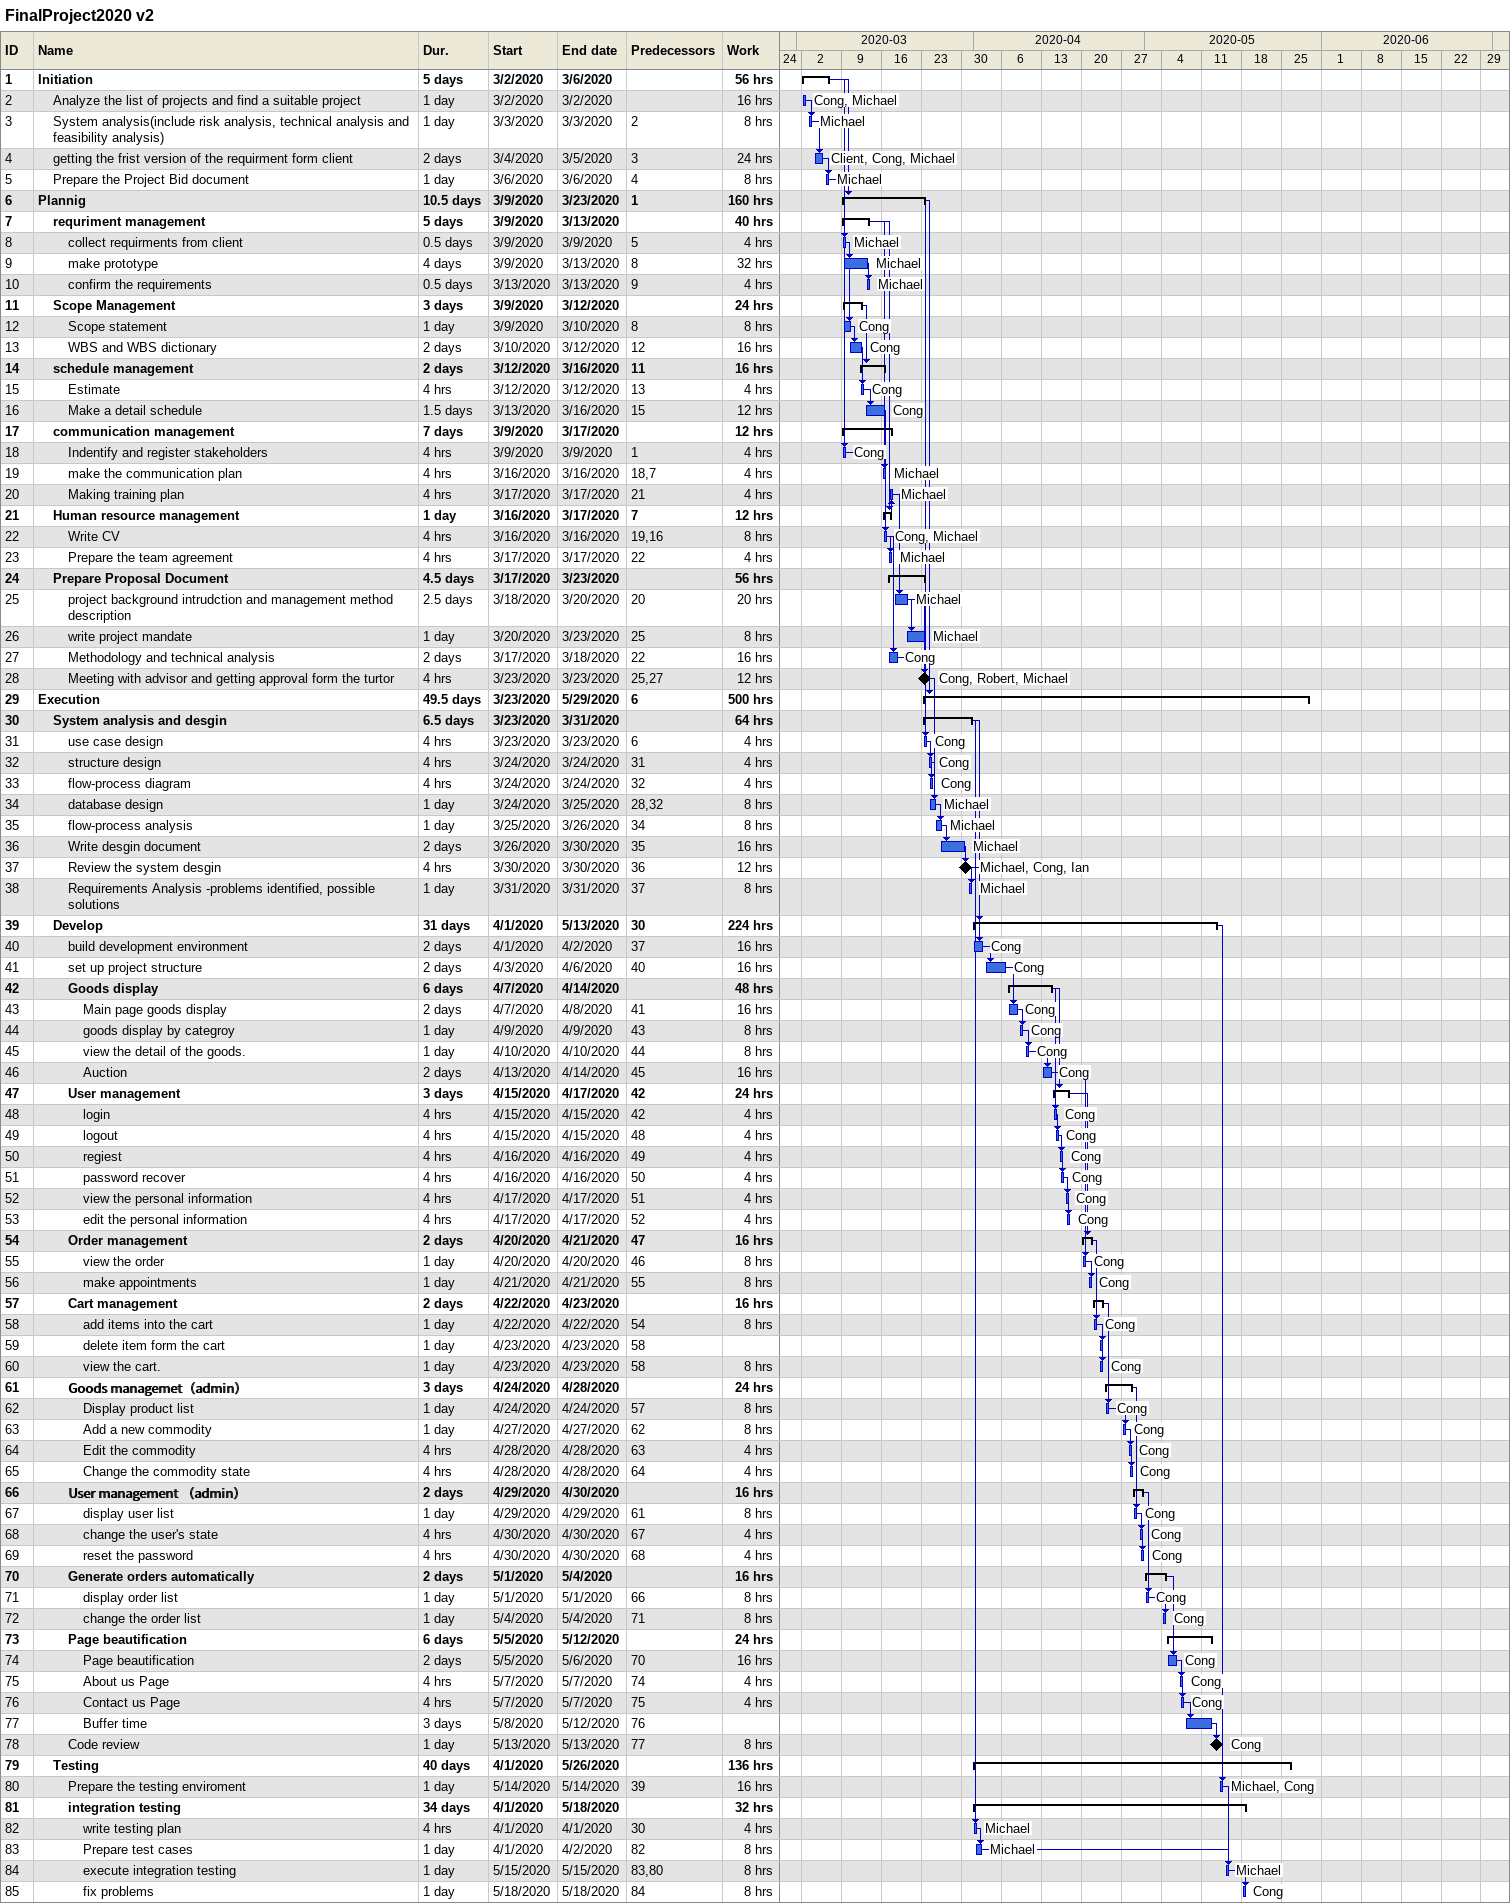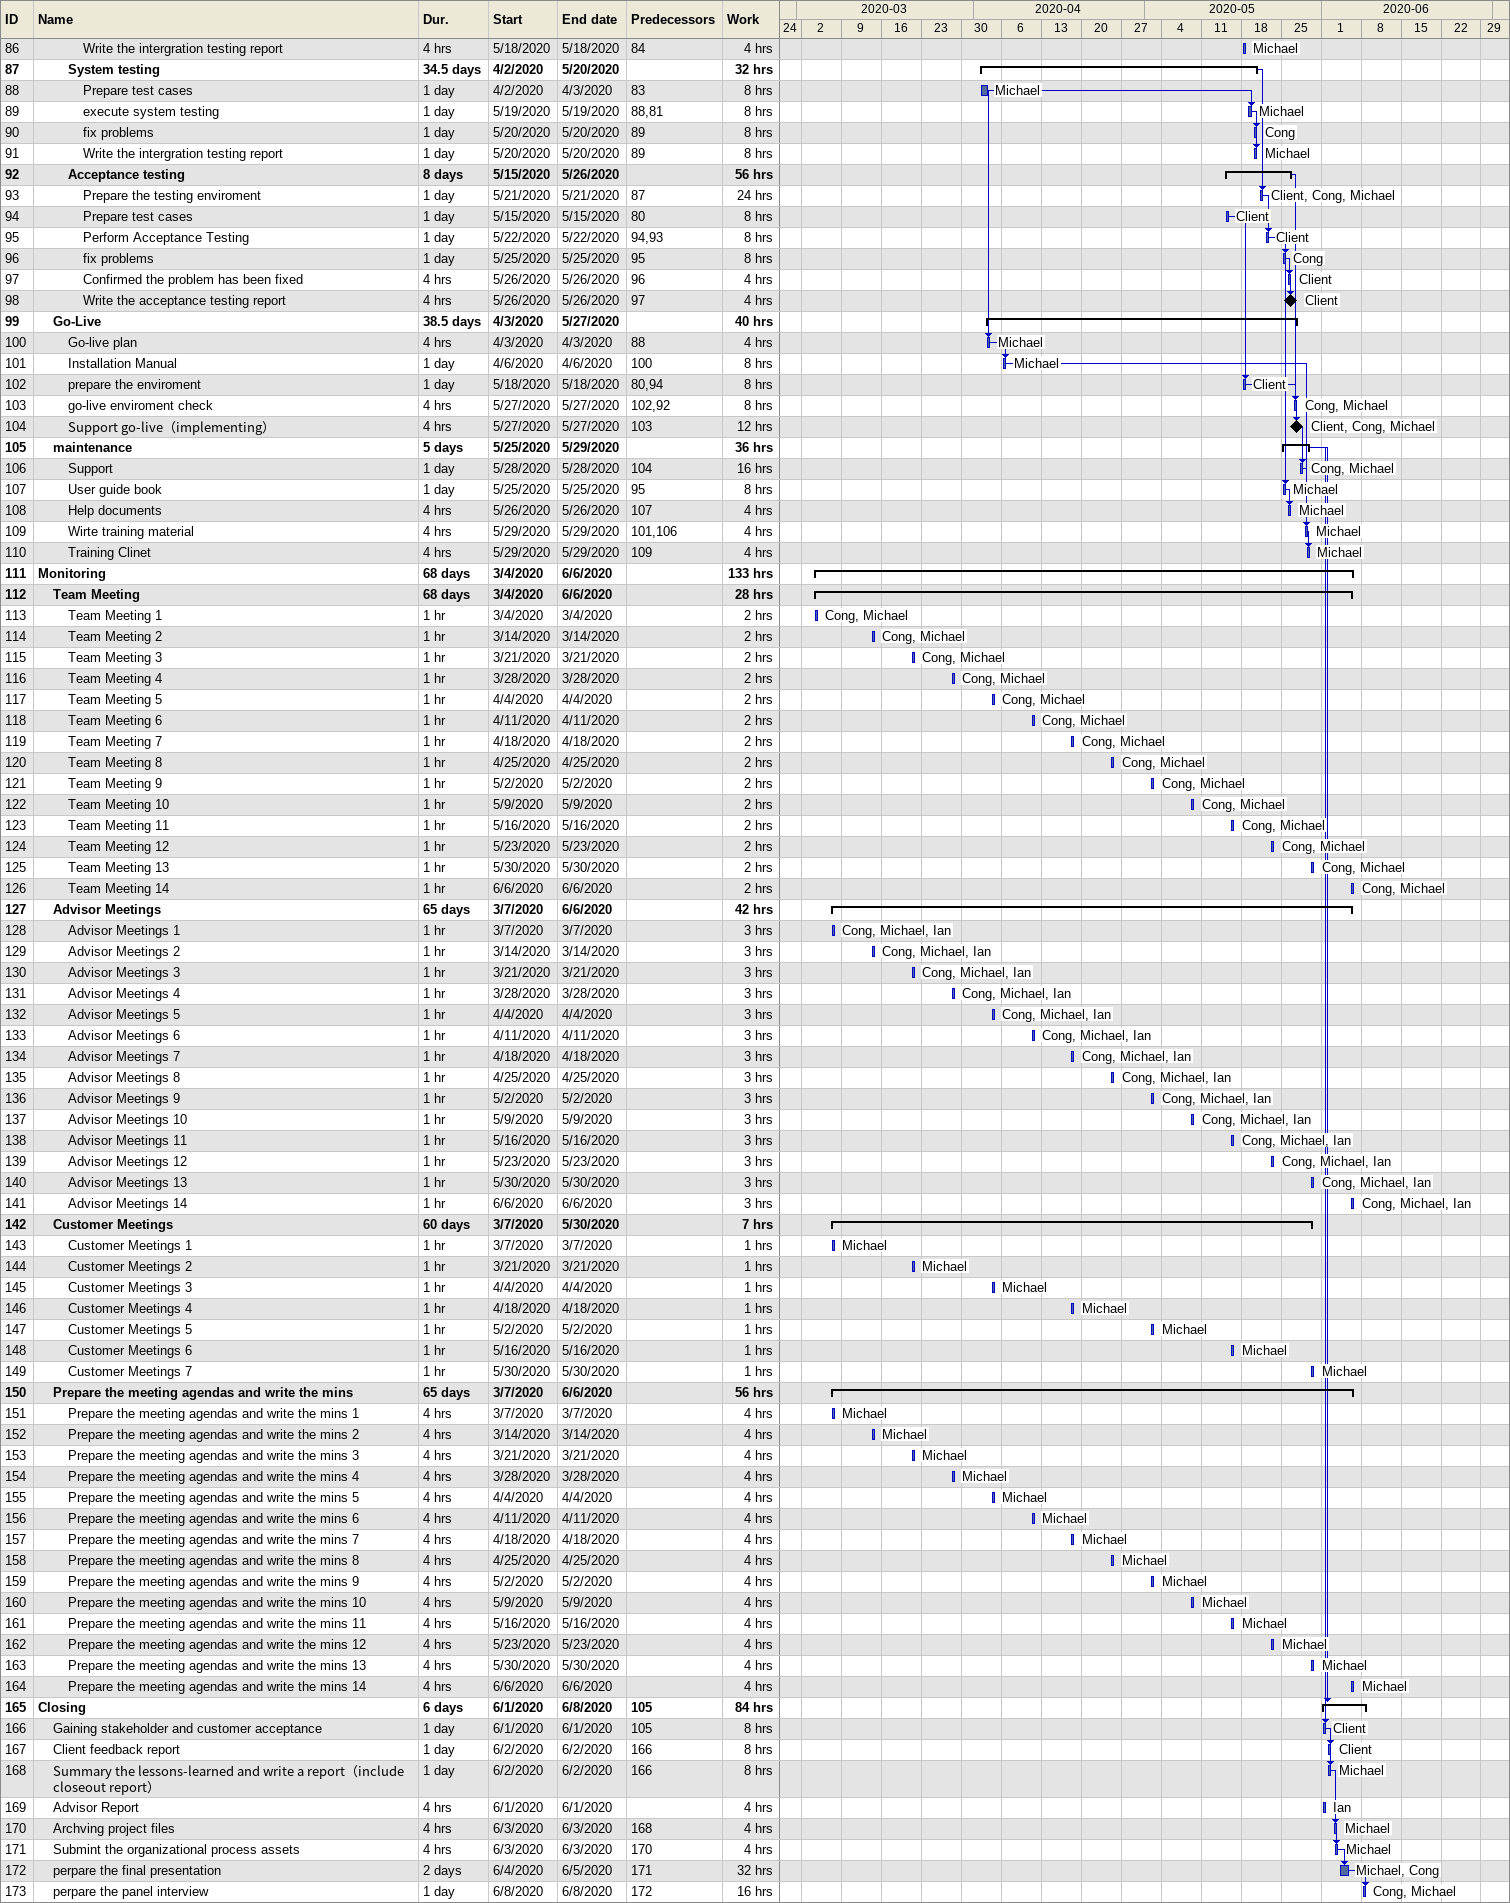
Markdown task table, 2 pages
FinalProject2020 v2

| ID | Level | Task | Duration | Start | Finish | Predecessors | Resources | Work (h) |
|---|---|---|---|---|---|---|---|---|
| 1 | 1 | **Initiation** | 5d | 2020-03-02 | 2020-03-06 |  |  | 56 |
| 2 | 2 | Analyze the list of projects and find a suitable project | 1d | 2020-03-02 | 2020-03-02 |  | Cong, Michael | 16 |
| 3 | 2 | System analysis(include risk analysis, technical analysis and feasibility analysis) | 1d | 2020-03-03 | 2020-03-03 | 2 | Michael | 8 |
| 4 | 2 | getting the frist version of the requirment form client | 2d | 2020-03-04 | 2020-03-05 | 3 | Client, Cong, Michael | 24 |
| 5 | 2 | Prepare the Project Bid document | 1d | 2020-03-06 | 2020-03-06 | 4 | Michael | 8 |
| 6 | 1 | **Plannig** | 10.5d | 2020-03-09 | 2020-03-23 | 1 |  | 160 |
| 7 | 2 | **requriment management** | 5d | 2020-03-09 | 2020-03-13 |  |  | 40 |
| 8 | 3 | collect requirments from client | 0.5d | 2020-03-09 | 2020-03-09 | 5 | Michael | 4 |
| 9 | 3 | make prototype | 4d | 2020-03-09 | 2020-03-13 | 8 | Michael | 32 |
| 10 | 3 | confirm the requirements | 0.5d | 2020-03-13 | 2020-03-13 | 9 | Michael | 4 |
| 11 | 2 | **Scope Management** | 3d | 2020-03-09 | 2020-03-12 |  |  | 24 |
| 12 | 3 | Scope statement | 1d | 2020-03-09 | 2020-03-10 | 8 | Cong | 8 |
| 13 | 3 | WBS and WBS dictionary | 2d | 2020-03-10 | 2020-03-12 | 12 | Cong | 16 |
| 14 | 2 | **schedule management** | 2d | 2020-03-12 | 2020-03-16 | 11 |  | 16 |
| 15 | 3 | Estimate | 4h | 2020-03-12 | 2020-03-12 | 13 | Cong | 4 |
| 16 | 3 | Make a detail schedule | 1.5d | 2020-03-13 | 2020-03-16 | 15 | Cong | 12 |
| 17 | 2 | **communication management** | 7d | 2020-03-09 | 2020-03-17 |  |  | 12 |
| 18 | 3 | Indentify and register stakeholders | 4h | 2020-03-09 | 2020-03-09 | 1 | Cong | 4 |
| 19 | 3 | make the communication plan | 4h | 2020-03-16 | 2020-03-16 | 18, 7 | Michael | 4 |
| 20 | 3 | Making training plan | 4h | 2020-03-17 | 2020-03-17 | 21 | Michael | 4 |
| 21 | 2 | **Human resource management** | 1d | 2020-03-16 | 2020-03-17 | 7 |  | 12 |
| 22 | 3 | Write CV | 4h | 2020-03-16 | 2020-03-16 | 19, 16 | Cong, Michael | 8 |
| 23 | 3 | Prepare the team agreement | 4h | 2020-03-17 | 2020-03-17 | 22 | Michael | 4 |
| 24 | 2 | **Prepare Proposal Document** | 4.5d | 2020-03-17 | 2020-03-23 |  |  | 56 |
| 25 | 3 | project background intrudction and management method description | 2.5d | 2020-03-18 | 2020-03-20 | 20 | Michael | 20 |
| 26 | 3 | write project mandate | 1d | 2020-03-20 | 2020-03-23 | 25 | Michael | 8 |
| 27 | 3 | Methodology and technical analysis | 2d | 2020-03-17 | 2020-03-18 | 22 | Cong | 16 |
| 28 | 3 | Meeting with advisor and getting approval form the turtor | 4h | 2020-03-23 | 2020-03-23 | 25, 27 | Cong, Robert, Michael | 12 |
| 29 | 1 | **Execution** | 49.5d | 2020-03-23 | 2020-05-29 | 6 |  | 500 |
| 30 | 2 | **System analysis and desgin** | 6.5d | 2020-03-23 | 2020-03-31 |  |  | 64 |
| 31 | 3 | use case design | 4h | 2020-03-23 | 2020-03-23 | 6 | Cong | 4 |
| 32 | 3 | structure design | 4h | 2020-03-24 | 2020-03-24 | 31 | Cong | 4 |
| 33 | 3 | flow-process diagram | 4h | 2020-03-24 | 2020-03-24 | 32 | Cong | 4 |
| 34 | 3 | database design | 1d | 2020-03-24 | 2020-03-25 | 28, 32 | Michael | 8 |
| 35 | 3 | flow-process analysis | 1d | 2020-03-25 | 2020-03-26 | 34 | Michael | 8 |
| 36 | 3 | Write desgin document | 2d | 2020-03-26 | 2020-03-30 | 35 | Michael | 16 |
| 37 | 3 | Review the system desgin | 4h | 2020-03-30 | 2020-03-30 | 36 | Michael, Cong, Ian | 12 |
| 38 | 3 | Requirements Analysis -problems identified, possible solutions | 1d | 2020-03-31 | 2020-03-31 | 37 | Michael | 8 |
| 39 | 2 | **Develop** | 31d | 2020-04-01 | 2020-05-13 | 30 |  | 224 |
| 40 | 3 | build development environment | 2d | 2020-04-01 | 2020-04-02 | 37 | Cong | 16 |
| 41 | 3 | set up project structure | 2d | 2020-04-03 | 2020-04-06 | 40 | Cong | 16 |
| 42 | 3 | **Goods display** | 6d | 2020-04-07 | 2020-04-14 |  |  | 48 |
| 43 | 4 | Main page goods display | 2d | 2020-04-07 | 2020-04-08 | 41 | Cong | 16 |
| 44 | 4 | goods display by categroy | 1d | 2020-04-09 | 2020-04-09 | 43 | Cong | 8 |
| 45 | 4 | view the detail of the goods. | 1d | 2020-04-10 | 2020-04-10 | 44 | Cong | 8 |
| 46 | 4 | Auction | 2d | 2020-04-13 | 2020-04-14 | 45 | Cong | 16 |
| 47 | 3 | **User management** | 3d | 2020-04-15 | 2020-04-17 | 42 |  | 24 |
| 48 | 4 | login | 4h | 2020-04-15 | 2020-04-15 | 42 | Cong | 4 |
| 49 | 4 | logout | 4h | 2020-04-15 | 2020-04-15 | 48 | Cong | 4 |
| 50 | 4 | regiest | 4h | 2020-04-16 | 2020-04-16 | 49 | Cong | 4 |
| 51 | 4 | password recover | 4h | 2020-04-16 | 2020-04-16 | 50 | Cong | 4 |
| 52 | 4 | view the personal information | 4h | 2020-04-17 | 2020-04-17 | 51 | Cong | 4 |
| 53 | 4 | edit the personal information | 4h | 2020-04-17 | 2020-04-17 | 52 | Cong | 4 |
| 54 | 3 | **Order management** | 2d | 2020-04-20 | 2020-04-21 | 47 |  | 16 |
| 55 | 4 | view the order | 1d | 2020-04-20 | 2020-04-20 | 46 | Cong | 8 |
| 56 | 4 | make appointments | 1d | 2020-04-21 | 2020-04-21 | 55 | Cong | 8 |
| 57 | 3 | **Cart management** | 2d | 2020-04-22 | 2020-04-23 |  |  | 16 |
| 58 | 4 | add items into the cart | 1d | 2020-04-22 | 2020-04-22 | 54 | Cong | 8 |
| 59 | 4 | delete item form the cart | 1d | 2020-04-23 | 2020-04-23 | 58 |  |  |
| 60 | 4 | view the cart. | 1d | 2020-04-23 | 2020-04-23 | 58 | Cong | 8 |
| 61 | 3 | **Goods managemet（admin）** | 3d | 2020-04-24 | 2020-04-28 |  |  | 24 |
| 62 | 4 | Display product list | 1d | 2020-04-24 | 2020-04-24 | 57 | Cong | 8 |
| 63 | 4 | Add a new commodity | 1d | 2020-04-27 | 2020-04-27 | 62 | Cong | 8 |
| 64 | 4 | Edit the commodity | 4h | 2020-04-28 | 2020-04-28 | 63 | Cong | 4 |
| 65 | 4 | Change the commodity state | 4h | 2020-04-28 | 2020-04-28 | 64 | Cong | 4 |
| 66 | 3 | **User management （admin）** | 2d | 2020-04-29 | 2020-04-30 |  |  | 16 |
| 67 | 4 | display user list | 1d | 2020-04-29 | 2020-04-29 | 61 | Cong | 8 |
| 68 | 4 | change the user's state | 4h | 2020-04-30 | 2020-04-30 | 67 | Cong | 4 |
| 69 | 4 | reset the password | 4h | 2020-04-30 | 2020-04-30 | 68 | Cong | 4 |
| 70 | 3 | **Generate orders automatically** | 2d | 2020-05-01 | 2020-05-04 |  |  | 16 |
| 71 | 4 | display order list | 1d | 2020-05-01 | 2020-05-01 | 66 | Cong | 8 |
| 72 | 4 | change the order list | 1d | 2020-05-04 | 2020-05-04 | 71 | Cong | 8 |
| 73 | 3 | **Page beautification** | 6d | 2020-05-05 | 2020-05-12 |  |  | 24 |
| 74 | 4 | Page beautification | 2d | 2020-05-05 | 2020-05-06 | 70 | Cong | 16 |
| 75 | 4 | About us Page | 4h | 2020-05-07 | 2020-05-07 | 74 | Cong | 4 |
| 76 | 4 | Contact us Page | 4h | 2020-05-07 | 2020-05-07 | 75 | Cong | 4 |
| 77 | 4 | Buffer time | 3d | 2020-05-08 | 2020-05-12 | 76 |  |  |
| 78 | 3 | Code review | 1d | 2020-05-13 | 2020-05-13 | 77 | Cong | 8 |
| 79 | 2 | **Testing** | 40d | 2020-04-01 | 2020-05-26 |  |  | 136 |
| 80 | 3 | Prepare the testing enviroment | 1d | 2020-05-14 | 2020-05-14 | 39 | Michael, Cong | 16 |
| 81 | 3 | **integration testing** | 34d | 2020-04-01 | 2020-05-18 |  |  | 32 |
| 82 | 4 | write testing plan | 4h | 2020-04-01 | 2020-04-01 | 30 | Michael | 4 |
| 83 | 4 | Prepare test cases | 1d | 2020-04-01 | 2020-04-02 | 82 | Michael | 8 |
| 84 | 4 | execute integration testing | 1d | 2020-05-15 | 2020-05-15 | 83, 80 | Michael | 8 |
| 85 | 4 | fix problems | 1d | 2020-05-18 | 2020-05-18 | 84 | Cong | 8 |
| 86 | 4 | Write the intergration testing report | 4h | 2020-05-18 | 2020-05-18 | 84 | Michael | 4 |
| 87 | 3 | **System testing** | 34.5d | 2020-04-02 | 2020-05-20 |  |  | 32 |
| 88 | 4 | Prepare test cases | 1d | 2020-04-02 | 2020-04-03 | 83 | Michael | 8 |
| 89 | 4 | execute system testing | 1d | 2020-05-19 | 2020-05-19 | 88, 81 | Michael | 8 |
| 90 | 4 | fix problems | 1d | 2020-05-20 | 2020-05-20 | 89 | Cong | 8 |
| 91 | 4 | Write the intergration testing report | 1d | 2020-05-20 | 2020-05-20 | 89 | Michael | 8 |
| 92 | 3 | **Acceptance testing** | 8d | 2020-05-15 | 2020-05-26 |  |  | 56 |
| 93 | 4 | Prepare the testing enviroment | 1d | 2020-05-21 | 2020-05-21 | 87 | Client, Cong, Michael | 24 |
| 94 | 4 | Prepare test cases | 1d | 2020-05-15 | 2020-05-15 | 80 | Client | 8 |
| 95 | 4 | Perform Acceptance Testing | 1d | 2020-05-22 | 2020-05-22 | 94, 93 | Client | 8 |
| 96 | 4 | fix problems | 1d | 2020-05-25 | 2020-05-25 | 95 | Cong | 8 |
| 97 | 4 | Confirmed the problem has been fixed | 4h | 2020-05-26 | 2020-05-26 | 96 | Client | 4 |
| 98 | 4 | Write the acceptance testing report | 4h | 2020-05-26 | 2020-05-26 | 97 | Client | 4 |
| 99 | 2 | **Go-Live** | 38.5d | 2020-04-03 | 2020-05-27 |  |  | 40 |
| 100 | 3 | Go-live plan | 4h | 2020-04-03 | 2020-04-03 | 88 | Michael | 4 |
| 101 | 3 | Installation Manual | 1d | 2020-04-06 | 2020-04-06 | 100 | Michael | 8 |
| 102 | 3 | prepare the enviroment | 1d | 2020-05-18 | 2020-05-18 | 80, 94 | Client | 8 |
| 103 | 3 | go-live enviroment check | 4h | 2020-05-27 | 2020-05-27 | 102, 92 | Cong, Michael | 8 |
| 104 | 3 | Support go-live（implementing） | 4h | 2020-05-27 | 2020-05-27 | 103 | Client, Cong, Michael | 12 |
| 105 | 2 | **maintenance** | 5d | 2020-05-25 | 2020-05-29 |  |  | 36 |
| 106 | 3 | Support | 1d | 2020-05-28 | 2020-05-28 | 104 | Cong, Michael | 16 |
| 107 | 3 | User guide book | 1d | 2020-05-25 | 2020-05-25 | 95 | Michael | 8 |
| 108 | 3 | Help documents | 4h | 2020-05-26 | 2020-05-26 | 107 | Michael | 4 |
| 109 | 3 | Wirte training material | 4h | 2020-05-29 | 2020-05-29 | 101, 106 | Michael | 4 |
| 110 | 3 | Training Clinet | 4h | 2020-05-29 | 2020-05-29 | 109 | Michael | 4 |
| 111 | 1 | **Monitoring** | 68d | 2020-03-04 | 2020-06-06 |  |  | 133 |
| 112 | 2 | **Team Meeting** | 68d | 2020-03-04 | 2020-06-06 |  |  | 28 |
| 113 | 3 | Team Meeting 1 | 1h | 2020-03-04 | 2020-03-04 |  | Cong, Michael | 2 |
| 114 | 3 | Team Meeting 2 | 1h | 2020-03-14 | 2020-03-14 |  | Cong, Michael | 2 |
| 115 | 3 | Team Meeting 3 | 1h | 2020-03-21 | 2020-03-21 |  | Cong, Michael | 2 |
| 116 | 3 | Team Meeting 4 | 1h | 2020-03-28 | 2020-03-28 |  | Cong, Michael | 2 |
| 117 | 3 | Team Meeting 5 | 1h | 2020-04-04 | 2020-04-04 |  | Cong, Michael | 2 |
| 118 | 3 | Team Meeting 6 | 1h | 2020-04-11 | 2020-04-11 |  | Cong, Michael | 2 |
| 119 | 3 | Team Meeting 7 | 1h | 2020-04-18 | 2020-04-18 |  | Cong, Michael | 2 |
| 120 | 3 | Team Meeting 8 | 1h | 2020-04-25 | 2020-04-25 |  | Cong, Michael | 2 |
| 121 | 3 | Team Meeting 9 | 1h | 2020-05-02 | 2020-05-02 |  | Cong, Michael | 2 |
| 122 | 3 | Team Meeting 10 | 1h | 2020-05-09 | 2020-05-09 |  | Cong, Michael | 2 |
| 123 | 3 | Team Meeting 11 | 1h | 2020-05-16 | 2020-05-16 |  | Cong, Michael | 2 |
| 124 | 3 | Team Meeting 12 | 1h | 2020-05-23 | 2020-05-23 |  | Cong, Michael | 2 |
| 125 | 3 | Team Meeting 13 | 1h | 2020-05-30 | 2020-05-30 |  | Cong, Michael | 2 |
| 126 | 3 | Team Meeting 14 | 1h | 2020-06-06 | 2020-06-06 |  | Cong, Michael | 2 |
| 127 | 2 | **Advisor Meetings** | 65d | 2020-03-07 | 2020-06-06 |  |  | 42 |
| 128 | 3 | Advisor Meetings 1 | 1h | 2020-03-07 | 2020-03-07 |  | Cong, Michael, Ian | 3 |
| 129 | 3 | Advisor Meetings 2 | 1h | 2020-03-14 | 2020-03-14 |  | Cong, Michael, Ian | 3 |
| 130 | 3 | Advisor Meetings 3 | 1h | 2020-03-21 | 2020-03-21 |  | Cong, Michael, Ian | 3 |
| 131 | 3 | Advisor Meetings 4 | 1h | 2020-03-28 | 2020-03-28 |  | Cong, Michael, Ian | 3 |
| 132 | 3 | Advisor Meetings 5 | 1h | 2020-04-04 | 2020-04-04 |  | Cong, Michael, Ian | 3 |
| 133 | 3 | Advisor Meetings 6 | 1h | 2020-04-11 | 2020-04-11 |  | Cong, Michael, Ian | 3 |
| 134 | 3 | Advisor Meetings 7 | 1h | 2020-04-18 | 2020-04-18 |  | Cong, Michael, Ian | 3 |
| 135 | 3 | Advisor Meetings 8 | 1h | 2020-04-25 | 2020-04-25 |  | Cong, Michael, Ian | 3 |
| 136 | 3 | Advisor Meetings 9 | 1h | 2020-05-02 | 2020-05-02 |  | Cong, Michael, Ian | 3 |
| 137 | 3 | Advisor Meetings 10 | 1h | 2020-05-09 | 2020-05-09 |  | Cong, Michael, Ian | 3 |
| 138 | 3 | Advisor Meetings 11 | 1h | 2020-05-16 | 2020-05-16 |  | Cong, Michael, Ian | 3 |
| 139 | 3 | Advisor Meetings 12 | 1h | 2020-05-23 | 2020-05-23 |  | Cong, Michael, Ian | 3 |
| 140 | 3 | Advisor Meetings 13 | 1h | 2020-05-30 | 2020-05-30 |  | Cong, Michael, Ian | 3 |
| 141 | 3 | Advisor Meetings 14 | 1h | 2020-06-06 | 2020-06-06 |  | Cong, Michael, Ian | 3 |
| 142 | 2 | **Customer Meetings** | 60d | 2020-03-07 | 2020-05-30 |  |  | 7 |
| 143 | 3 | Customer Meetings 1 | 1h | 2020-03-07 | 2020-03-07 |  | Michael | 1 |
| 144 | 3 | Customer Meetings 2 | 1h | 2020-03-21 | 2020-03-21 |  | Michael | 1 |
| 145 | 3 | Customer Meetings 3 | 1h | 2020-04-04 | 2020-04-04 |  | Michael | 1 |
| 146 | 3 | Customer Meetings 4 | 1h | 2020-04-18 | 2020-04-18 |  | Michael | 1 |
| 147 | 3 | Customer Meetings 5 | 1h | 2020-05-02 | 2020-05-02 |  | Michael | 1 |
| 148 | 3 | Customer Meetings 6 | 1h | 2020-05-16 | 2020-05-16 |  | Michael | 1 |
| 149 | 3 | Customer Meetings 7 | 1h | 2020-05-30 | 2020-05-30 |  | Michael | 1 |
| 150 | 2 | **Prepare the meeting agendas and write the mins** | 65d | 2020-03-07 | 2020-06-06 |  |  | 56 |
| 151 | 3 | Prepare the meeting agendas and write the mins 1 | 4h | 2020-03-07 | 2020-03-07 |  | Michael | 4 |
| 152 | 3 | Prepare the meeting agendas and write the mins 2 | 4h | 2020-03-14 | 2020-03-14 |  | Michael | 4 |
| 153 | 3 | Prepare the meeting agendas and write the mins 3 | 4h | 2020-03-21 | 2020-03-21 |  | Michael | 4 |
| 154 | 3 | Prepare the meeting agendas and write the mins 4 | 4h | 2020-03-28 | 2020-03-28 |  | Michael | 4 |
| 155 | 3 | Prepare the meeting agendas and write the mins 5 | 4h | 2020-04-04 | 2020-04-04 |  | Michael | 4 |
| 156 | 3 | Prepare the meeting agendas and write the mins 6 | 4h | 2020-04-11 | 2020-04-11 |  | Michael | 4 |
| 157 | 3 | Prepare the meeting agendas and write the mins 7 | 4h | 2020-04-18 | 2020-04-18 |  | Michael | 4 |
| 158 | 3 | Prepare the meeting agendas and write the mins 8 | 4h | 2020-04-25 | 2020-04-25 |  | Michael | 4 |
| 159 | 3 | Prepare the meeting agendas and write the mins 9 | 4h | 2020-05-02 | 2020-05-02 |  | Michael | 4 |
| 160 | 3 | Prepare the meeting agendas and write the mins 10 | 4h | 2020-05-09 | 2020-05-09 |  | Michael | 4 |
| 161 | 3 | Prepare the meeting agendas and write the mins 11 | 4h | 2020-05-16 | 2020-05-16 |  | Michael | 4 |
| 162 | 3 | Prepare the meeting agendas and write the mins 12 | 4h | 2020-05-23 | 2020-05-23 |  | Michael | 4 |
| 163 | 3 | Prepare the meeting agendas and write the mins 13 | 4h | 2020-05-30 | 2020-05-30 |  | Michael | 4 |
| 164 | 3 | Prepare the meeting agendas and write the mins 14 | 4h | 2020-06-06 | 2020-06-06 |  | Michael | 4 |
| 165 | 1 | **Closing** | 6d | 2020-06-01 | 2020-06-08 | 105 |  | 84 |
| 166 | 2 | Gaining stakeholder and customer acceptance | 1d | 2020-06-01 | 2020-06-01 | 105 | Client | 8 |
| 167 | 2 | Client feedback report | 1d | 2020-06-02 | 2020-06-02 | 166 | Client | 8 |
| 168 | 2 | Summary the lessons-learned and write a report（include closeout report） | 1d | 2020-06-02 | 2020-06-02 | 166 | Michael | 8 |
| 169 | 2 | Advisor Report | 4h | 2020-06-01 | 2020-06-01 |  | Ian | 4 |
| 170 | 2 | Archving project files | 4h | 2020-06-03 | 2020-06-03 | 168 | Michael | 4 |
| 171 | 2 | Submint the organizational process assets | 4h | 2020-06-03 | 2020-06-03 | 170 | Michael | 4 |
| 172 | 2 | perpare the final presentation | 2d | 2020-06-04 | 2020-06-05 | 171 | Michael, Cong | 32 |
| 173 | 2 | perpare the panel interview | 1d | 2020-06-08 | 2020-06-08 | 172 | Cong, Michael | 16 |
